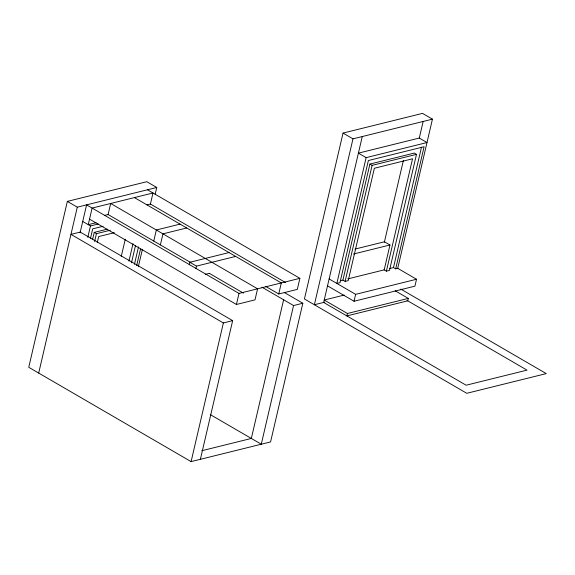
<?xml version="1.0" encoding="UTF-8"?>
<svg xmlns="http://www.w3.org/2000/svg" width="575" height="575" viewBox="0 0 575 575"><rect width="100%" height="100%" fill="white"/><g stroke="black" fill="none" stroke-linecap="round" stroke-linejoin="round"><path stroke-width="0.86" d="M155.178 194.278L156.759 187.479L146.819 181.7L67.354 201.394L28.75 367.288L191.101 461.617L270.566 441.923L302.838 303.248L284.273 292.459M38.69 373.067L77.294 207.173L156.759 187.479M80.083 232.818L86.581 204.865L238.999 293.423L299.884 278.329L297.311 289.39L278.738 293.998L265.592 286.357M87.81 237.31L90.455 225.946L98.282 224.013M90.462 238.445L92.697 228.85L103.148 226.255M92.604 239.373L94.228 232.393L107.281 229.159M94.609 241.529L96.435 233.673L110.357 230.223M97.261 242.672L98.677 236.569L114.303 232.702M104.729 215.366L108.107 214.533L110.68 203.471L257.571 288.815L254.998 299.877L236.418 304.477L89.535 219.14M121.232 256.587L125.285 239.164M128.958 261.079L133.012 243.656M131.474 262.811L135.535 245.36M134.442 264.356L138.503 246.905M150.355 204.341L152.993 192.984L92.108 208.078L88.248 224.667L96.075 222.726M136.649 265.636L140.508 249.061M138.331 266.771L142.399 249.298M153.755 241.054L156.335 229.993L180.068 224.113M160.382 244.907L162.955 233.845L186.695 227.966M189.276 264.816L189.865 262.265L229.03 252.562M195.903 268.669L196.492 266.117L235.657 256.414M191.101 461.617L223.373 322.942L232.659 320.634L200.388 459.317M236.418 304.477L238.999 293.423M278.738 293.998L281.312 282.936L134.421 197.592M283.612 299.776L251.34 438.452L201.76 450.735M302.838 303.248L293.552 305.548L261.28 444.223L210.299 414.611M397.699 268.46L432.443 119.154L422.503 113.383L343.038 133.077L304.434 298.971L466.785 393.3L546.25 373.606L400.804 289.096M432.443 119.154L352.978 138.848L314.374 304.743L324.738 302.177M362.264 136.548L323.66 302.443L466.131 385.221L527.023 370.135L407.007 300.402M366.138 157.629L358.405 153.137L419.297 138.05L427.024 142.542L366.138 157.629L336.857 283.432L339.954 282.67L368.381 160.526L424.106 146.718L395.686 268.856L393.48 267.569L389.606 268.532M340.328 280.744L342.908 280.104L369.912 164.069L414.287 153.072L416.494 154.359L389.491 270.394L386.4 271.156L384.078 269.812M342.908 280.104L345.115 281.391L372.118 165.356L416.494 154.359M408.308 298.411L347.415 313.497L346.854 315.919L407.74 300.833L408.308 298.411L395.162 290.777M354.027 301.257L355.637 294.342L416.523 279.256L414.92 286.163L354.027 301.257L327.52 285.854M384.344 242.276L403.398 160.396M354.947 249.097L384.459 241.78L389.979 244.993L384.186 269.876L347.738 278.904M386.4 271.156L412.548 158.786L374.361 168.252L348.213 280.622L345.115 281.391M419.29 138.058L423.157 121.462M393.48 267.569L421.497 147.178M147.042 204.887L150.42 204.046L285.717 282.656M205.232 274.376L209.588 273.298M353.532 254.021L389.979 244.993M395.686 268.856L397.749 268.345M344.231 295.068L324.221 300.028L347.415 313.497M343.038 133.077L352.978 138.848M369.912 164.069L372.118 165.356M397.591 268.252L416.523 279.256M329.13 278.94L355.637 294.342M147.473 189.779L299.884 278.329M261.934 287.177L293.552 305.548M108.107 214.533L190.828 262.595M209.386 273.377L243.405 293.142M189.865 262.265L196.492 266.117M67.354 201.394L77.294 207.173M82.721 221.461L90.455 225.946M94.228 232.393L96.435 233.673M232.659 320.634L80.248 232.084L70.962 234.384L223.373 322.942"/></g></svg>
